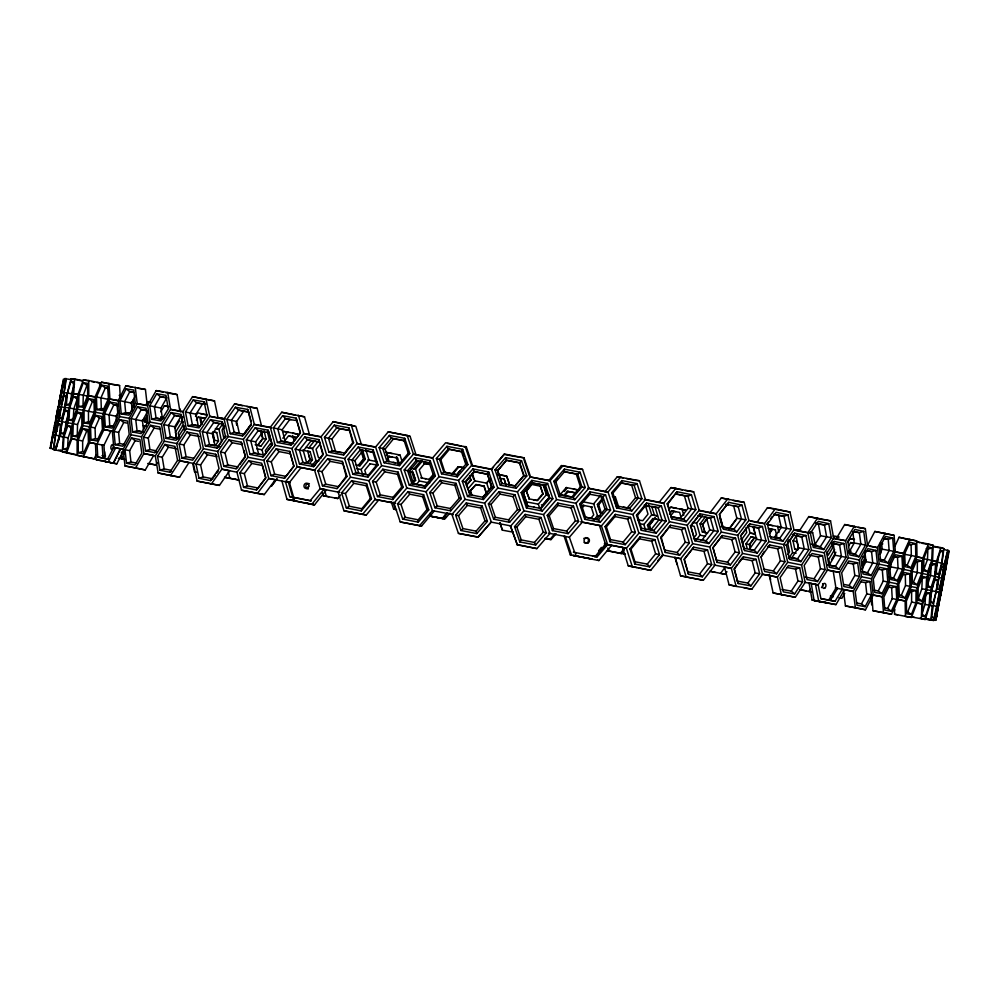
<?xml version="1.0" encoding="UTF-8"?>
<svg xmlns="http://www.w3.org/2000/svg" width="999" height="999" viewBox="0 0 999 999"><rect width="100%" height="100%" fill="white"/><g stroke="black" fill="none" stroke-linecap="round" stroke-linejoin="round"><path stroke-width="1.5" d="M58.017 406.705L50.487 448.476L61.401 392.682L64.685 378.646L66.221 378.546C63.324 402.46 56.244 425.549 53.347 449.475L55.694 450.149C62.925 426.735 63.936 402.122 71.166 378.708L74.575 378.971L73.689 393.693L68.906 407.929L67.994 422.777L63.237 436.9L62.3 451.86L66.571 452.909L71.841 438.761L72.315 423.588L77.597 409.315L78.047 394.255L83.367 379.87L88.749 380.519L88.774 395.791L82.942 410.202L82.942 425.599L77.135 439.885L77.11 455.394L94.268 458.853L96.154 454.57M78.234 440.122L78.247 452.684L83.329 453.833L88.436 442.245L88.087 429.545L82.967 428.546L78.234 440.122L82.642 440.971L86.638 431.231L82.967 428.546M82.642 440.971L82.667 451.56L78.247 452.684M337.013 488.623L346.216 476.311L342.32 461.438L327.772 458.653L317.957 470.829L322.477 485.776L337.013 488.623L347.028 476.461L342.32 461.438M916.046 590.484L911.637 591.595L911.587 602.047L907.729 611.838L911.4 614.522L915.946 602.897L916.046 590.484L911.25 589.547L906.355 601.186L906.58 613.736L911.4 614.522M921.777 560.789L917.369 561.913L917.307 572.452L913.461 582.155L917.132 584.815L921.665 573.301L921.777 560.789L917.032 559.665L912.137 571.203L912.362 583.853L917.132 584.815M343.569 455.02L352.747 442.757L348.863 427.834L334.303 425.137L324.475 437.35L329.021 452.26L343.569 455.02L353.584 442.807L348.863 427.834M894.904 546.341L899.063 537.275L916.72 540.909L917.007 556.68L910.913 570.928L911.225 586.588L905.119 600.961L905.444 616.495L911.4 617.432L916.982 603.084L917.132 587.762L922.689 573.526L922.864 558.091L928.396 543.968L933.228 545.317L932.579 560.526L927.572 574.625L926.947 589.722L921.902 603.945L921.303 618.93L925.274 619.48L929.794 605.282L930.856 590.521L935.364 576.448L936.45 561.563L940.933 547.614L943.818 548.576C941.57 571.89 934.102 594.23 931.692 617.494L934.102 617.732C939.335 595.329 942.069 572.452 947.701 550.124L948.738 550.724C944.992 567.619 943.331 588.836 937.487 603.708L941.882 580.968L942.756 581.243L942.332 583.928M72.877 436.051L73.227 423.763L77.547 412.212L81.856 412.949L81.831 425.387L77.16 436.95L72.877 436.051L78.434 435.202M78.646 406.581L78.971 394.393L83.304 382.742L87.662 383.291L87.65 395.629L82.967 407.28L78.646 406.581L84.203 405.694M83.017 405.507L83.279 395.217L86.938 385.427L83.304 382.742M77.26 434.952L77.535 424.587L81.181 414.872L77.547 412.212M926.585 577.322L926.098 589.56L922.002 601.061L918.019 600.349L918.168 587.974L922.626 576.448L926.585 577.322L922.227 578.421L921.852 588.736L918.368 598.413L922.002 601.061M932.242 547.989L927.884 549.1L927.497 559.49L924.025 569.093L927.659 571.728L931.755 560.314L932.242 547.989L928.333 546.928L923.888 558.341L923.713 570.816L927.659 571.728M590.097 491.833L590.009 494.143L581.293 504.395L585.539 517.207L584.765 519.28L600.237 522.29L610.576 510.102L605.556 494.892L590.097 491.833L579.645 504.02L584.765 519.28M63.237 449.188L63.961 437.062L67.845 425.624L71.341 426.298L70.929 438.561L66.696 450.012L63.237 449.188L67.557 448.089L68.157 437.874L71.441 428.246L67.845 425.624M68.931 420.067L69.643 408.042L73.539 396.516L77.073 397.003L76.673 409.165L72.427 420.704L68.931 420.067L73.252 418.993L73.826 408.853L77.135 399.15L73.539 396.516M935.564 564.235L931.268 565.322L930.581 575.486L927.459 585.077L931.043 587.674L934.714 576.286L935.564 564.235L932.429 563.411L928.408 574.812L927.871 587.025L931.043 587.674M929.969 593.206L929.132 605.182L925.436 616.658L922.239 616.196L922.751 604.095L926.797 592.594L929.969 593.206L925.673 594.293L924.999 604.37L921.865 614.048L925.436 616.658M641.308 530.319L641.47 528.146L637.462 515.447L645.903 505.219L646.59 503.046L661.375 506.006L666.046 521.053L656.093 533.204L641.308 530.319L636.475 515.209L646.59 503.046M66.384 404.732L67.445 392.982L70.929 381.468L73.689 381.705L72.939 393.594L69.118 405.119L66.384 404.732L70.642 403.671M70.842 401.161L71.516 393.756L74.475 384.066L70.929 381.468M634.765 564.023L634.952 561.763L630.943 549.1L639.385 538.836L640.059 536.75L654.857 539.622L659.527 554.632L649.575 566.833L634.765 564.023L629.932 548.938L640.059 536.75M60.752 433.491L61.838 421.628L65.31 410.214L68.032 410.639L67.258 422.639L63.449 434.066L60.752 433.491L65.01 432.417M65.135 430.981L65.897 422.415L68.382 414.285M932.629 605.544L937.112 606.418L933.84 620.454L930.906 620.192L932.179 605.669L929.619 605.169M937.499 579.832L936.3 591.633L933.029 602.996L930.618 602.584L931.518 590.646L935.126 579.27L937.499 579.832L934.689 580.544M943.031 551.211L941.807 563.099L938.561 574.375L936.188 573.776L937.099 561.738L940.683 550.461L943.031 551.211L940.209 551.935M930.843 595.928L932.841 585.589M936.712 566.096L938.361 557.005M399.388 465.684L399.612 463.561L408.279 453.271L409.765 453.459L404.72 438.286L389.398 435.402L379.145 447.639L384.078 462.749L399.388 465.684L409.765 453.459M392.794 499.55L393.032 497.34L401.698 487.062L397.515 474.3L398.126 472.14L382.817 469.205L372.565 481.406L377.485 496.553L392.794 499.55L403.171 487.337L398.126 472.14M54.083 446.815L55.532 435.139L58.579 423.838L60.514 424.213L59.378 436.039L55.994 447.352L54.083 446.815L56.868 446.116M59.64 418.419L61.064 406.843L64.136 395.454L66.109 395.629L64.985 407.355L61.588 418.756L59.64 418.419L62.425 417.719M930.906 620.192L925.349 619.08L925.861 614.747M64.748 409.578L64.997 407.592L61.064 406.843M58.941 440.047L60.477 432.067M943.543 566.545L941.982 578.159L939.122 589.41L937.499 589.048L938.76 577.285L941.945 566.021L943.543 566.545L940.783 567.245M361.276 510.901L361.825 508.716L370.354 498.476L366.296 485.751L366.596 483.591L351.636 480.681L341.596 492.857L346.328 507.929L361.276 510.901L371.491 498.726L366.596 483.591M367.857 477.147L368.381 475.049L376.923 464.772L372.852 452.097L373.164 449.85L358.204 447.015L348.139 459.215L352.897 474.263L367.857 477.147L378.072 464.947L373.164 449.85M54.358 432.03L58.804 409.34L60.015 409.478L58.529 421.029L55.544 432.317L54.358 432.03L57.093 431.331M61.613 392.669L59.853 403.996L61.064 404.083L64.073 392.707L65.534 381.243L64.286 381.306L61.613 392.669L64.136 393.144M376.398 465.022L376.623 463.686M55.794 420.629L57.23 412.137M55.919 420.666L56.444 417.607M56.943 415.472L62.413 386.538M62.325 386.251L58.716 404.295L63.374 379.183L66.071 379.72M62.887 383.766L63.362 380.994M935.626 620.404L940.996 592.632L935.901 620.242L932.916 619.867M946.24 564.785L948.138 553.334L947.302 552.872L944.53 564.01L942.906 575.611L943.78 575.911L946.24 564.785L943.755 564.298M610.052 541.758L610.526 539.597L606.381 526.848L614.984 516.595L615.359 514.398L630.531 517.382L635.389 532.504L625.224 544.692L610.052 541.758L605.044 526.585L615.359 514.398M616.608 507.942L617.082 505.869L612.936 493.094L621.528 482.854L621.915 480.581L637.075 483.628L641.932 498.776L631.78 510.939L616.608 507.942L611.613 492.732L621.915 480.581M50.937 445.254L55.482 422.028M50.986 442.882C48.701 458.703 58.142 410.552 54.333 425.774M56.394 415.222C54.196 430.731 63.611 382.442 59.74 398.114M50.275 447.852L52.672 434.24L55.045 434.765M948.351 551.823L949.05 551.573L941.208 592.707L942.681 581.605M53.621 429.008L53.372 431.63M940.196 597.964C943.206 580.382 933.391 631.78 936.912 614.984M945.516 570.429L945.878 567.544L945.329 570.167M58.242 406.918L63.049 382.18M123.014 456.755L121.691 456.493L121.241 458.803L124.763 459.44M942.232 587.449L941.72 590.072L943.481 578.658L942.282 578.246M56.955 411.975L57.692 409.503M944.767 573.751L943.68 576.411M939.472 601.173L938.423 603.621M58.679 405.594L59.303 402.809M398.289 464.498L396.466 456.593L397.202 458.853M408.279 453.271L404.096 440.534L404.72 438.286M413.386 481.393L414.51 480.082L411.863 472.052L412.312 470.766M516.183 488.261L515.209 485.889L501.898 483.429L497.702 470.654L506.381 460.377L505.644 457.629L521.54 460.726L526.798 476.036L516.183 488.261L500.287 485.164L495.017 469.855L505.644 457.629M84.053 410.389L88.811 398.726L93.956 399.525L94.318 412.137L89.211 423.813L84.091 422.864L84.053 410.389L94.281 412.412M94.58 401.76L92.47 401.423L88.449 411.238L88.499 421.753L84.091 422.864M902.234 574.15L905.294 574.8L905.544 585.476L901.335 595.267L898.263 594.692M910.002 586.338L905.032 597.976L899.412 596.94L898.8 584.115L904.132 572.477L909.727 573.663L910.002 586.338L905.544 585.476M915.796 556.393L910.838 567.932L905.256 566.708L904.657 553.783L909.977 542.245L915.534 543.618L915.796 556.393L904.083 554.195M424.862 488.186L424.787 485.951L433.566 475.674L429.283 462.862L430.207 460.714L414.622 457.742L404.208 469.967L409.278 485.164L424.862 488.186L435.364 475.961L430.207 460.714M97.84 439.135L95.417 438.648L95.055 427.909L99.438 418.082L101.873 418.519M83.392 456.83L89.735 442.52L89.261 426.798L95.629 412.362L95.142 396.765L101.523 382.217L119.593 385.539L120.342 398.426M96.453 396.965L101.648 385.189L107.642 386.064L108.404 398.851L102.847 410.626L96.878 409.602L96.453 396.965L108.142 399.325M418.256 522.14L418.194 519.817L426.973 509.552L422.689 496.728L423.601 494.667L408.017 491.633L397.614 503.846L402.684 519.08L418.256 522.14L428.758 509.927L423.601 494.667M90.572 427.048L95.754 415.372L101.711 416.421L102.447 429.308L96.903 440.996L90.971 439.785L90.572 427.048L95.055 427.909M671.803 518.868L667.819 504.058L677.06 491.733L691.383 494.655L695.816 509.615L686.138 521.728L671.803 518.868L667.17 503.833L677.06 491.733M888.099 587.05L891.632 587.737L892.219 598.563L887.636 608.441L884.989 607.991M896.752 599.45L891.32 611.188L884.864 610.089L883.853 597.09L889.647 585.339L896.078 586.588L896.752 599.45L892.219 598.563M871.865 596.153L872.964 610.714L891.508 614.21L898.176 599.7L897.377 583.841L904.02 569.442L903.246 553.458L909.864 539.185M889.734 569.53L890.933 566.92L890.721 562.599M902.609 569.143L897.202 580.794L890.771 579.495L889.784 566.408L895.554 554.757L901.947 556.193L902.609 569.143L890.933 566.92M116.384 420.542L116.146 416.233L118.619 410.901M665.297 552.422L661.326 537.562L670.554 525.274L684.902 528.109L689.347 543.031L679.645 555.182L665.297 552.422L660.651 537.425L670.554 525.274M135.265 387.25L137.2 403.621L147.278 405.744L145.429 389.448L125.812 385.776L118.332 400.462L119.78 416.62L112.325 431.193L113.749 447.465L107.542 459.14L97.777 457.018L97.053 444.031L103.958 429.595L102.997 413.648L109.915 399.088L108.941 383.266M104.495 413.911L110.127 402.135L116.933 403.259L118.069 416.321L112.075 428.109L105.307 426.823L104.495 413.911L116.146 416.233M104.82 458.479L103.921 445.342L110.976 430.969L113.736 431.493M878.346 569.18L882.317 570.004L883.216 581.056L878.271 590.946L874.287 590.197M132.293 411.501L131.568 403.097L135.439 395.429M879.557 554.358L882.142 549.15L881.692 543.281M887.824 581.942L881.955 593.693L874.687 592.345L873.301 579.07L879.52 567.32L886.762 568.818L887.824 581.942L883.216 581.056M867.232 545.829L874.837 531.456L894.105 535.352L895.341 551.66L888.173 566.071L889.435 582.267L882.229 596.79L883.516 612.874M893.743 551.298L887.899 562.961L880.656 561.413L879.295 548.064L885.489 536.401L892.706 538.086L893.743 551.298L882.142 549.15M124.9 444.567L119.643 443.519L118.631 432.417L123.751 422.49L126.873 423.064M499.975 478.271L504.145 479.083L506.306 485.639M120.03 400.749L126.111 388.861L133.766 390.06L135.302 403.296L128.859 415.184L121.229 413.836L120.03 400.749L131.568 403.097M103.921 445.342L95.479 443.706L96.154 459.702L116.808 463.848L123.489 450.749M114.011 431.518L120.08 419.717L127.697 421.103L129.208 434.428L122.79 446.228L115.197 444.692L114.011 431.518L118.631 432.417M108.029 462.312L115.672 447.864L120.567 448.788L113.349 463.286L111.026 462.774M861.113 581.83L865.559 582.692L866.782 593.881L861.463 603.858L857.005 603.071M864.909 551.735L865.946 561.65L861.925 569.205M871.428 594.792L865.109 606.643L856.992 605.219L855.219 591.783L861.887 579.919L869.979 581.505L871.428 594.792L866.782 593.881M843.506 590.933L845.441 605.956L865.484 609.777L873.238 595.129L871.478 578.721L879.22 564.185L877.484 547.664L885.201 533.241M877.409 563.811L871.128 575.574L863.036 573.963L861.275 560.439L867.931 548.676L875.986 550.424L877.409 563.811L865.946 561.65M552.447 530.619L553.546 528.571L549.213 515.721L558.016 505.444L557.792 503.109L573.488 506.181L578.633 521.441L568.156 533.653L552.447 530.619L547.24 515.334L557.792 503.109M136.813 463.199L130.981 461.975L129.658 450.649L135.127 440.721L138.599 441.396M135.377 468.181L143.893 453.583L153.671 455.419L145.292 469.967L125.012 465.971L123.114 449.375L131.106 434.79L129.196 418.306L137.2 403.621L147.652 405.394L156.206 390.597L167.682 392.47L177.135 394.58L179.895 411.363L182.892 411.888M131.081 418.643L137.6 406.755L146.054 408.216L147.964 421.703L141.096 433.591L132.667 431.993L131.081 418.643L142.482 420.929L147.253 412.1M146.316 404.12L147.665 401.648L150.2 402.222M559.053 496.628L560.127 494.655L555.806 481.805L553.846 481.331L564.385 469.13L580.082 472.24L585.214 487.512L574.75 499.7L559.053 496.628L553.846 481.331M125 449.75L131.506 437.949L139.922 439.585L141.808 453.159L134.952 464.972L126.561 463.199L125 449.75L129.658 450.649M848.588 546.153L850.574 542.569L853.283 543.019M861.725 563.823L865.196 557.504L862.599 556.98L865.146 557.355L865.596 561.351M865.746 559.727L862.512 565.496L862.861 568.106M162.5 419.405L160.926 408.067L166.683 398.014L160.265 396.603L156.693 393.768L149.738 405.756L151.711 419.268L160.964 420.941L168.269 408.966L165.971 395.317L156.693 393.768M863.735 531.406L854.882 529.42L847.801 541.196L849.937 554.957L858.828 556.818L865.546 545.042L863.735 531.406L859.34 532.679L852.759 531.555L854.245 542.981L848.638 552.872M848.388 563.049L853.271 564.048L854.819 575.449L849.138 585.439L844.242 584.502M833.166 538.436L836.038 539.048L844.679 524.537L865.334 528.646L867.532 545.479L859.277 560.027L861.488 576.748L853.208 591.408L855.444 608.029M859.49 576.361L852.746 588.224L843.83 586.538L841.682 572.852L848.775 560.988L857.666 562.812L859.49 576.361L854.819 575.449M147.153 418.643L145.142 422.177L148.951 422.889M156.319 450.824L149.925 449.55L148.277 438.086L154.108 428.084L160.527 429.27M313.536 466.658L322.814 454.445L318.806 439.597L304.745 436.975L295.192 449.15L299.475 463.948L313.536 466.658L323.314 454.483L318.806 439.597M847.926 542.32L850.049 538.598L854.058 539.248M823.838 602.122L827.06 602.797L812.087 600.024L809.053 583.004L811.225 583.441L814.098 600.524L818.793 601.523L835.963 604.595L844.53 589.797L835.976 588.099L833.203 571.191L827.284 570.042M170.479 475.561L180.032 460.851L188.973 462.512L179.595 477.185L170.479 475.561L158.129 472.977L155.295 455.881L143.893 453.583L141.521 436.788L150.05 422.09L147.652 405.394M143.594 437.187L150.537 425.287L159.79 426.998L162.063 440.734L154.77 452.634L145.554 450.786L143.594 437.187L148.277 438.086M462.674 449.325L461.438 451.461L465.784 464.298L456.943 474.587L457.317 476.835L441.558 473.788L436.376 458.541L446.903 446.303L462.674 449.325L467.907 464.61L457.317 476.835M835.938 552.26L831.505 559.727M144.043 421.216L147.34 415.559M147.715 463.524L155.894 464.972L157.33 462.537M844.717 593.456L841.857 598.314L838.935 597.764M166.096 438.361L170.392 437.1L176.561 438.336L174.688 426.798L180.782 416.733L174.625 415.422L171.129 412.599L163.761 424.587L166.096 438.361L176.124 440.272L183.841 428.284L181.181 414.385L171.129 412.599M450.711 510.839L450.337 508.503L459.19 498.226L454.845 485.377L456.056 483.329L440.297 480.282L429.77 492.507L434.94 507.767L450.711 510.839L461.288 498.626L456.056 483.329M834.627 549.512L828.82 559.24L829.707 564.797M843.905 543.506L839.572 544.805L833.253 543.681L835.052 555.244L829.095 565.209L835.389 566.396L838.948 569.168L846.103 557.305L843.905 543.506L834.227 541.458L832.404 542.544M817.632 518.006L807.816 532.692L799.15 531.218L808.778 516.583L830.531 520.841L833.653 538.161L824.337 552.834L827.484 570.067L818.156 584.84L820.916 598.751L835.039 601.311L842.182 589.36L839.485 572.415L848.288 557.754L845.616 540.721L854.395 526.161M828.171 555.269L832.617 547.814L831.93 543.269M174.875 428.296L179.345 420.966M171.129 470.329L164.186 468.893L162.225 457.23L168.419 447.215L176.786 448.851M828.546 600.349L835.976 588.099M160.802 411.775L164.435 405.781L168.706 406.556M820.966 598.588L830.331 600.324L837.587 588.423M155.295 455.881L164.335 441.171L161.488 424.175L170.554 409.365L167.682 392.47M157.555 456.331L164.91 444.43L174.937 446.378L177.572 460.352L169.88 472.265L159.877 470.192L157.555 456.331L162.225 457.23M182.78 425.549L178.247 432.842L179.008 437.387M188.162 425.911L192.37 424.637L198.227 425.874L196.041 414.21L202.472 404.083L196.628 402.772L193.232 399.925L185.439 411.988L188.162 425.911L198.976 427.897L207.093 415.834L204.071 401.785L193.232 399.925M501.898 483.429L497.589 470.442L495.017 469.855M694.929 540.809L690.858 526.023L700.162 513.811L713.973 516.608L718.169 531.418L708.766 543.518L694.929 540.809L690.521 525.911L700.162 513.811M810.426 589.185L808.94 591.57L811.588 592.057M834.227 541.458L826.722 553.321L829.245 567.245L838.948 569.168M815.634 523.376L818.431 523.976L820.529 535.739L814.235 545.704L820.254 546.778L823.713 549.537L831.293 537.662L828.733 523.626L818.281 521.353L810.376 533.229L813.248 547.39L823.713 549.537M809.54 555.194L818.281 556.955L820.441 568.693L814.06 578.758L805.306 577.085M825.112 569.592L817.519 581.555L807.03 579.557L804.145 565.484L812.062 553.521L822.539 555.644L825.112 569.592L820.441 568.693M193.581 458.204L186.101 456.718L183.841 444.93L190.372 434.84L199.388 436.538M688.461 574.188L684.39 559.365L693.693 547.177L707.529 549.875L711.725 564.635L702.309 576.798L688.461 574.188L684.04 559.34L693.693 547.177M195.504 416.408L197.765 412.887L206.98 414.897L200.787 413.798M194.118 463.548L180.032 460.851L176.736 443.556L186.301 428.746L182.979 411.551L192.57 396.64L214.51 400.886L218.119 418.144L209.74 416.308L205.969 398.926M196.328 420.229L198.501 416.858M797.052 534.74L793.031 540.821L794.767 549.188L797.477 549.737M179.183 444.031L186.963 432.043L197.777 434.053L200.774 448.189L192.67 460.177L181.893 458.029L179.183 444.031L183.841 444.93M205.369 445.866L209.465 444.53L214.997 445.641L212.537 433.791L219.28 423.663L213.774 422.465L210.489 419.642L202.298 431.705L205.369 445.866L216.908 448.076L219.093 446.366M787.861 554.507L789.535 551.972L787.786 543.618M788.76 557.192L791.82 557.792L798.451 547.752L796.066 535.889L801.76 536.875L805.918 535.501L808.853 549.675L800.861 561.638L789.622 559.428L786.4 545.129L794.704 533.166L805.918 535.501M787.2 567.519L795.516 569.13L797.989 580.993L791.258 591.133L781.867 589.398M793.893 534.415L790.009 540.272L792.582 552.547L788.711 558.379M802.609 581.905L794.617 593.943L783.353 591.883L780.107 577.647L788.423 565.621L799.675 567.807L802.609 581.905L797.989 580.993M762.15 574.138L769.28 575.486L773.151 592.956L795.329 597.265L805.169 582.392L801.573 564.984L811.4 550.199L807.816 532.692L793.968 529.782L789.972 512.012L775.249 508.866L767.469 507.679L756.942 522.415L750.923 521.178M212.75 478.846L203.147 476.898L200.599 464.91L207.455 454.82L217.07 456.705L215.684 454.283L204.158 452.048L195.991 464.036L199.038 478.271L210.552 480.631L215.222 475.299M211.313 484.016L221.84 469.193L229.72 470.641L219.405 485.414L197.09 481.081L193.356 463.511L203.421 448.701L199.663 431.218L209.74 416.308L224.026 418.881L234.578 403.883L257.155 408.329L261.551 426.024L254.333 424.388L249.75 406.556M215.971 444.792L218.519 441.046L216.771 432.642L213.411 431.943M217.682 447.427L221.603 441.67L218.968 429.333L222.889 423.601M251.036 425.112L244.43 434.24L239.348 433.441L236.626 421.478L243.669 411.301L248.776 412.2M787.699 541.745L789.185 539.572M224.613 426.248L222.04 429.97L223.851 438.386M519.83 541.945L521.228 539.91L516.858 527.047L525.711 516.758L525.174 514.41L541.021 517.482L546.241 532.779L535.676 545.004L519.83 541.945L514.56 526.635L525.174 514.41M769.73 545.004L761.051 557.042L764.61 571.478L776.573 573.763L784.952 561.725L781.68 547.402L769.73 545.004L767.669 546.803L777.634 548.788L780.381 560.839L773.351 570.966L763.373 569.055M213.661 441.758L214.648 440.322L212.824 431.918M227.847 464.96L225.012 452.872L232.18 442.719L242.407 444.655L241.271 442.232L229.033 439.922L220.479 451.985L223.876 466.358L236.101 468.768L238.049 466.97L227.847 464.96L223.876 466.358M773.788 514.41L778.583 515.422L781.243 527.46L774.312 537.512L779.645 538.449L782.879 541.183L791.245 529.22L787.974 514.835L776.061 512.3L767.394 524.263L770.941 538.761L782.879 541.183M793.968 529.782L783.666 544.567L787.687 562.262L777.372 577.135L781.405 594.73M216.908 448.076L225.399 436.014L222.04 421.74L210.489 419.642M210.552 480.631L219.031 468.631L215.684 454.283M224.663 438.374L226.186 436.213L225.399 436.014M244.43 434.24L242.495 435.964L230.245 433.691L226.835 419.393L235.402 407.255L247.677 409.428L250.2 417.594M216.808 473.051L218.319 470.904M756.743 538.036L750.986 536.888L745.991 543.843L747.115 548.239M769.717 532.517L772.04 529.22L768.431 528.446L775.511 529.845M257.405 493.419L268.781 478.496L275.399 479.707L264.273 494.567L257.405 493.419L241.496 490.184L236.95 472.19L221.84 469.193L217.67 451.448L228.209 436.538L224.026 418.881M250.037 454.433L253.858 453.022L258.591 453.983L255.619 441.845L262.949 431.668L268.993 432.604L272.277 444.88L262.937 456.918L250.037 454.433L246.316 439.935L255.232 427.797L268.144 430.182L268.993 432.604M764.297 551.473L761.051 557.042M768.306 522.065L766.757 524.238L767.394 524.263M526.436 507.917L527.822 505.956L523.451 493.094L521.178 492.594L531.793 480.382L547.627 483.479L552.847 498.776L542.282 511.001L526.436 507.917L521.178 492.594M762.412 526.485L758.516 527.959L753.571 527.122L756.505 539.273L749.262 549.375L754.183 550.299L757.279 553.046L766.021 541.008L762.412 526.485L749.812 523.901L740.471 535.939M769.317 533.828L772.04 530.032M738.998 562.2L741.633 558.678L752.172 560.726L755.194 572.889L747.839 583.079L737.299 581.106L736.85 579.358M264.435 472.652L265.846 477.884L258.179 488.036L247.452 485.876L244.343 473.626L251.81 463.474L262.562 465.559L264.086 471.341M741.77 539.373L746.753 532.442L745.691 528.021M744.03 587.849L751.785 589.285L762.574 574.325L758.141 556.468L768.905 541.595L764.497 523.663L775.249 508.866M239.772 464.585L245.429 456.818L241.271 442.232M261.126 431.518L262.924 438.536L257.829 445.354L261.101 445.954L266.096 439.098L264.061 430.806M741.633 558.678L743.431 556.855L756.056 559.315L759.677 573.776L750.923 585.876L738.261 583.528L737.299 581.106M242.495 435.964L251.361 423.838L247.677 409.428M770.616 518.806L772.302 516.483M236.101 468.768L244.942 456.705M277.435 442.507L281.094 441.083L285.364 442.033L282.155 429.795L289.747 419.568L296.765 420.579L300.287 432.954L290.959 445.054L277.435 442.507L273.414 427.884L282.667 415.709L296.204 418.156L300.449 432.879L290.959 445.054M284.465 478.309L293.806 466.158L289.71 451.398L276.211 448.838L266.958 460.964L270.979 475.649L284.465 478.309L293.956 466.183L289.71 451.398M236.95 472.19L247.914 457.28L243.344 439.373L254.333 424.388L270.304 427.31L281.706 412.262L304.508 416.808L309.578 434.877L320.804 436.963M736.5 578.021L734.09 568.868L737.312 564.472M239.897 472.777L248.813 460.714L261.701 463.211L265.659 477.884L256.481 489.947L243.606 487.35L239.897 472.777L244.343 473.626M243.581 434.602L250.986 424.575M263.399 455.207L262.025 449.812L269.43 439.785L267.382 431.668M729.095 529.208L736.538 519.105M750.386 547.589L749.612 544.592L754.22 538.336M723.938 527.31L729.357 528.396L736.862 518.294L733.691 505.993L727.185 504.37L719.405 514.51L723.538 529.208L736.787 531.868L745.866 519.83L741.97 505.119L728.746 502.36L727.185 504.37M743.431 556.855L734.39 568.955L738.261 583.528M725.174 567.157L720.529 573.414L725.074 574.225L726.96 571.74M285.889 476.373L274.638 474.163L271.291 461.8L279.033 451.598L290.297 453.746M749.812 523.901L740.783 535.939L744.642 550.561L757.279 553.046M720.779 537.462L731.83 539.66L735.102 551.972L727.472 562.162L716.42 560.039L712.986 547.652L722.314 535.539L735.564 538.174L739.485 552.822L730.381 564.922L717.12 562.387L716.42 560.039M277.135 478.546L271.516 486.038L276.411 479.408M698.938 510.551L709.964 512.787L721.29 497.964L744.13 502.285L748.913 520.454L737.724 535.327L742.532 553.421L731.33 568.381L736.151 586.388L744.305 587.649M705.244 517.07L700.062 523.838L702.347 531.992L707.554 533.029M258.054 444.705L262.7 438.549L266.096 439.098M262.937 456.918L272.115 444.792L268.144 430.182M299.475 463.948L302.947 462.437L306.768 463.224L303.346 450.861L311.176 440.634L319.905 442.27M488.761 472.015L487.225 474.038L491.845 487.05L483.104 497.315L469.518 494.63L467.532 496.466L462.287 481.168L472.889 468.931L488.761 472.015L494.03 487.325L483.404 499.55L467.532 496.466M282.817 438.236L287.5 432.043L298.276 434.278L292.869 433.154M315.359 470.329L301.124 467.594L289.423 482.505L268.781 478.496L263.848 460.364L275.237 445.379L270.304 427.31M693.456 538.386L701.985 540.072L709.765 529.907L706.355 517.519L698.888 515.846M284.303 441.446L288.511 435.889L292.133 436.638M693.731 538.061L696.465 534.49L695.279 530.107L694.18 526.336L690.334 525.624M696.166 540.097L699.962 535.152L696.59 523.189L702.509 515.472M722.314 535.539L712.961 547.639L717.12 562.387M692.444 549.138L703.983 551.373L707.492 563.786L699.587 574.025L688.049 571.84M341.546 452.622L335.577 451.498L331.955 439.048L339.997 428.783L349.038 430.457M707.105 518.731L702.697 524.413L705.044 532.554M728.746 502.36L719.405 514.41L723.538 529.208M686.188 577.06L680.706 558.703L675.262 557.554L680.519 575.761L686.188 577.06L703.321 580.269L714.922 565.247L709.765 547.015L721.353 532.055L716.208 513.761L727.784 498.876M487.412 521.366L485.002 520.866L480.631 507.992L482.142 506.043L466.271 502.959L455.669 515.184L460.914 530.494L476.785 533.591L487.412 521.366L482.142 506.043M669.455 514.073L671.902 510.939L675.711 511.638M320.467 443.681L316.046 449.288L318.381 457.467L321.091 458.066M309.665 463.424L312.437 459.877L310.152 451.698L302.622 450.174M306.918 488.499L308.841 486.038M368.856 445.979L361.401 444.567L355.794 426.211L333.216 421.628L321.104 436.725L326.685 455.132L314.585 470.179L320.155 488.636L310.152 500.736L289.797 496.665L285.464 481.793L297.215 466.808L291.945 448.539L303.708 433.491L298.426 415.272M312.125 465.484L315.959 460.576L312.55 448.576L318.281 441.258M671.191 516.733L680.032 518.506L688.036 508.341L684.427 495.829L675.649 494.043M702.547 524.425L706.368 519.555M337.862 486.55L325.749 484.178L321.978 471.615L330.182 461.363L342.307 463.686M352.897 474.263L355.931 472.639L358.728 473.226L354.932 460.676L363.161 450.424L360.377 449.725L358.204 447.015M656.643 519.28L652.797 518.556L647.477 525.162L648.813 529.47M669.58 527.335L681.543 529.695L685.252 542.232L677.122 552.472L665.172 550.162M307.155 462.962L309.952 459.428L308.716 455.044M668.868 509.602L670.804 507.167L676.435 508.204M281.943 481.093L287 499.4L311.738 504.383L314.56 504.82L326.473 489.847L320.155 488.648L339.86 492.42M644.218 499.525L658.978 502.485L670.953 487.574L693.681 491.808L699.138 510.289L687.2 525.249L692.669 543.668L680.706 558.703L662.362 555.082M307.28 463.111L310.165 459.503L307.592 451.261L310.152 451.698M656.093 533.204L653.796 530.556L650.761 530.007L658.953 519.817L655.169 507.242L644.243 505.057M314.61 440.671L308.791 447.939L312.55 448.576L305.981 447.377M671.615 514.572L674.113 511.451L679.62 512.362L680.731 516.108M360.989 450.824L363.524 458.916L358.129 465.447L360.015 465.759L365.309 459.203L362.862 451.098M322.215 492.707L323.127 495.679L337.712 498.526L340.634 494.892M384.078 462.749L386.863 461.113L389.098 461.675L385.164 449.063L393.556 438.786L404.92 440.934M361.825 508.716L349.375 506.256L345.429 493.568L353.833 483.329L366.296 485.751M645.679 530.407L643.868 524.475L651.673 514.785L648.488 504.433M311.738 504.383L323.901 489.385M370.117 463.711L364.772 470.254L366.109 474.55M639.385 538.836L651.723 541.233L655.619 553.846L647.29 564.11L634.952 561.763M362.962 475.462L361.139 469.53L368.968 459.927L365.771 449.525M615.958 505.769L627.185 507.992L635.564 497.789L631.63 485.127L620.416 482.879M610.377 545.079L622.502 547.415L628.259 565.884L650.686 570.367L662.961 555.294L657.205 536.75L669.48 521.728L663.723 503.146L675.973 488.174M657.817 560.701L662.724 554.682M387.063 459.528L389.56 456.468L397.552 458.066L399.637 464.685M425.05 486.051L413.511 483.816L409.465 471.128L417.969 460.864L416.296 460.377L414.622 457.742M601.947 499.013L597.377 504.507L599.962 512.537L601.261 512.849L598.626 504.82L597.377 504.507M624.275 548.538L620.354 553.334L621.203 553.471L624.175 549.887M395.691 503.371L378.658 500.037L366.308 515.022L343.956 510.801L338.112 492.17L350.512 477.135L344.667 458.553L357.068 443.469L351.211 424.95M393.032 497.34L380.294 494.842L376.186 482.117L384.752 471.84L397.515 474.3M345.03 452.46L350.936 445.292M581.406 507.317L583.091 505.294L592.282 507.117L591.171 506.843L593.731 514.86L590.871 518.306M649.85 524.313L655.269 517.707L649.412 525.574L650.761 529.87M386.426 455.082L388.399 452.697L400.037 455.032L401.923 460.951M441.558 473.788L443.806 472.052L457.892 474.9L444.905 472.39L440.784 459.665L449.388 449.388L462.362 451.873L448.289 448.938L446.903 446.303M585.027 517.157L596.478 519.393L604.994 509.165L600.936 496.453L602.897 496.678L605.556 494.892M614.984 516.595L627.622 519.08L631.68 531.78L623.164 542.045L610.526 539.597M428.658 464.26L424.687 463.474L419.255 469.93L421.865 477.972L420.866 477.834L425.899 478.771M564.897 494.318L567.42 491.271L575.549 492.819M598.538 550.849L601.41 547.377M418.194 519.817L405.232 517.27L401.011 504.47L409.715 494.205L422.689 496.728M433.379 474.313L429.008 479.433L429.97 479.57L434.403 474.25M487.587 474.263L474.001 471.478L465.147 481.768L470.042 494.78L465.871 482.005L474.525 471.74L487.587 474.263L491.845 487.05M557.504 478.471L554.745 481.78L555.806 481.805L564.61 471.54L564.385 469.13M600.611 495.454L593.668 503.796L597.464 515.584L593.506 520.342M587.662 488.274L604.882 491.683L617.332 476.71L639.472 480.756L645.466 499.488L632.929 514.51L638.923 533.191L626.385 548.264L632.379 566.895M621.59 553.533L623.101 551.71M359.215 464.972L364.136 459.078L361.8 451.735M412.737 483.691L415.596 480.257L413.037 472.215L408.941 471.403M534.428 507.242L527.185 505.881L523.001 493.106L531.655 482.842L545.504 485.389L547.627 483.479M574.75 499.7L573.189 497.227L558.891 494.542L571.803 497.077L580.419 486.838L585.214 487.512M570.317 554.944L571.64 555.307L565.322 536.463L564.11 536.188L570.317 554.944L598.95 560.539L611.575 545.417L610.227 545.104M362.425 514.473L375.062 499.425L368.993 480.719L381.643 465.634L375.574 446.965L388.224 431.843L407.155 435.402L410.102 436.363L416.096 454.945L413.424 454.158L407.155 435.402M416.358 484.552L419.343 480.994L415.534 469.193L422.49 460.901M457.679 473.514L460.202 470.492M540.334 486.176L543.044 494.168L540.334 486.176L531.743 484.428L526.273 490.859L529.32 498.988L526.273 490.859M594.792 556.905L605.469 544.155L599.437 525.486L580.644 521.853M450.337 508.503L437.212 505.956L432.904 493.119L441.695 482.829L454.845 485.377M466.408 485.526L470.991 480.094L469.605 475.799M486.813 494.168L484.19 486.176L475.999 484.577L470.179 490.971L471.628 495.229M528.946 498.863L537.112 500.449L542.544 493.993M603.221 499.35L598.626 504.82L597.689 504.682L599.15 509.04M419.468 525.736L421.665 525.949L434.353 510.926L432.455 510.651L419.468 525.736L400.224 521.953L393.981 503.134L406.818 488.049L400.574 469.268L413.424 454.158L432.679 457.829L445.679 442.707L466.383 447.077L472.589 465.796L491.62 469.468L493.593 467.157M508.441 484.702L514.985 485.976L523.713 475.711L526.798 476.036M560.214 494.642L566.208 487.537L579.445 490.222M447.739 512.687L442.744 518.593L430.469 516.208L444.892 518.968L449.937 513.074M485.002 520.866L476.123 531.156L462.912 528.571L458.553 515.709L463.249 510.164L467.395 505.419L480.631 507.992M545.529 538.573L549.974 539.448L554.969 533.541M620.754 476.985L608.004 492.02L614.185 510.814L601.435 525.886L607.629 544.642L597.152 556.855L573.364 552.172L574.7 552.534L569.38 537.25L548.339 533.091M592.432 555.806L595.741 556.48L606.031 544.293M452.997 473.826L458.991 466.745L463.449 467.632M444.418 516.146L447.427 512.612M493.668 519.205L495.367 517.27L490.984 504.395L495.691 498.851L499.862 494.105L513.111 496.69L514.922 494.755L520.192 510.064L509.577 522.29L493.668 519.205L488.399 503.883L499.025 491.658L514.922 494.755M517.32 544.83L510.364 525.724L517.32 544.83L536.913 548.613L549.962 533.503L543.518 514.61L556.568 499.512L550.124 480.606L529.732 476.885L548.713 480.606L561.45 465.584L582.554 469.355L588.886 488.236L575.961 503.309L582.305 522.152L569.368 537.25M539.785 508.578L538.324 504.17L546.341 494.73L542.932 484.453M581.58 508.591L584.153 505.556L583.091 505.294M442.232 518.456L446.553 513.386M467.769 489.085L474.787 480.844L472.352 473.501M497.539 462.525L504.395 454.021L524.038 457.842L530.544 476.773L517.432 491.87L523.938 510.801L510.814 525.911L491.158 522.09L478.034 537.2L458.416 533.379L451.935 514.448L465.034 499.35L458.553 480.444L471.64 465.334L465.172 446.441M489.722 479.645L486.388 483.216L490.459 478.546M558.016 505.444L571.103 507.992L575.387 520.816L566.62 531.093L553.546 528.571M552.847 498.776L548.913 498.164L540.222 508.416L542.282 511.001M565.671 494.542L568.244 491.533L576.411 493.081M420.904 460.739L413.848 468.968L415.534 469.193L410.851 468.381M525.711 516.758L538.923 519.318L543.269 532.167L534.428 542.457L521.228 539.91M451.935 514.448L453.246 514.61L432.455 510.651L426.073 491.783L439.061 476.673L432.679 457.829M429.957 516.058L444.343 518.818L446.366 516.471M470.179 490.971L475.999 484.577M526.61 490.996L531.743 484.428M533.429 499.787L537.537 500.574L541.92 495.467M542.657 505.057L548.164 498.638L542.657 505.057L541.358 504.82M564.335 491.446L566.358 489.098M467.657 483.479L470.991 480.094M483.404 499.55L482.729 497.19L491.608 486.9L494.03 487.325M495.367 517.27L508.603 519.842L517.482 509.552L513.111 496.69M549.974 539.448L551.073 539.572L556.131 533.716M452.023 473.751L458.091 466.733L458.991 466.745M563.161 465.522L550.124 480.606L548.713 480.606M504.395 454.021L491.271 469.13L471.64 465.334L472.589 465.796M478.034 537.2L491.296 522.015L484.652 503.159L497.777 488.049L491.62 469.468M256.481 489.947L258.179 488.036M500.287 485.164L501.973 483.316M521.54 460.726L519.455 462.924L506.381 460.377M460.914 530.494L462.912 528.571M538.923 519.318L541.021 517.482M434.94 507.767L437.212 505.956M580.082 472.24L577.684 474.125L576.273 474.088L563.361 471.54L577.684 474.125L581.955 486.963L573.189 497.227L571.803 497.077M794.704 533.166L792.407 534.927L801.76 536.875L804.22 548.801L797.502 558.866L791.82 557.792M571.103 507.992L573.488 506.181M402.684 519.08L405.232 517.27M409.278 485.164L411.813 483.441L424.787 485.951M169.88 472.265L171.653 471.166M377.485 496.553L380.294 494.842M637.075 483.628L634.165 485.389L631.63 485.127M627.622 519.08L630.531 517.382M346.328 507.929L349.375 506.256M154.77 452.634L156.668 451.598M524.038 457.842L513.973 456.281M661.375 506.006L658.229 507.679L655.169 507.242M651.723 541.233L654.857 539.622M691.383 494.655L688.011 496.303L684.427 495.829M322.477 485.776L325.749 484.178M681.543 529.695L684.902 528.109M329.021 452.26L332.267 450.736L344.393 453.034M713.973 516.608L710.414 518.169L706.355 517.519M703.983 551.373L707.529 549.875M741.97 505.119L738.224 506.668L733.691 505.993M270.979 475.649L274.638 474.163M731.83 539.66L735.564 538.174M243.606 487.35L247.452 485.876M514.985 485.976L524.075 475.599L519.705 462.737L506.456 460.152L497.702 470.654M60.777 392.832L61.401 392.682M752.172 560.726L756.056 559.315M787.974 514.835L783.928 516.271L778.583 515.422M777.634 548.788L781.68 547.402M230.245 433.691L234.216 432.342L239.285 433.279M199.038 478.271L203.147 476.898M795.516 569.13L799.675 567.807M828.733 523.626L824.462 524.987L818.431 523.976M181.893 458.029L186.101 456.718M818.281 556.955L822.539 555.644M159.877 470.192L164.186 468.893M502.347 530.144L499.999 522.764L502.347 530.144L513.161 532.167M145.554 450.786L149.925 449.55M853.271 564.048L857.666 562.812M126.561 463.199L130.981 461.975M151.711 419.268L156.069 418.069L162.487 419.218M875.986 550.424L871.553 551.648L866.121 550.661M892.706 538.086L888.261 539.298L884.065 538.561M132.667 431.993L137.075 430.806L142.919 431.905M865.559 582.692L869.979 581.505M115.197 444.692L119.643 443.519M882.317 570.004L886.762 568.818M901.947 556.193L897.502 557.355L893.231 556.58M121.229 413.836L125.674 412.674L128.796 413.224M915.534 543.618L911.088 544.767L908.203 544.255M105.307 426.823L109.753 425.686L112.525 426.198M891.632 587.737L896.078 586.588M90.971 439.785L95.417 438.648M905.294 574.8L909.727 573.663M96.878 409.602L101.311 408.491L103.759 408.903M947.939 554.395L946.353 564.86M475.699 484.577L484.19 486.176M523.001 493.106L532.317 482.817L531.793 480.382M458.416 533.379L477.122 536.8M474.787 480.844L486.713 483.166L489.148 490.509M531.655 482.842L545.504 485.389L549.85 498.251L541.021 508.528L533.716 507.155M580.257 469.318L582.554 469.355M352.747 442.757L353.584 442.807M64.448 392.719L66.896 392.919M59.203 406.655L60.689 406.793M926.061 618.943L925.024 618.856L933.84 620.454M635.501 480.369L639.472 480.756M937.974 606.505L936.85 606.368M920.229 618.006L921.365 618.119M424.687 463.474L423.688 463.374L429.071 464.435M604.882 491.683L608.004 492.02L588.886 488.236M400.224 521.953L421.665 525.949M809.165 533.091L810.376 533.229M398.002 454.795L400.037 455.032M96.94 382.467L99.688 382.817L99.688 387.375M86.938 385.427L88.137 385.577M635.564 497.789L641.932 498.776M388.399 452.697L386.126 452.41L392.058 453.596M693.681 491.808L685.289 490.509M396.141 457.879L397.552 458.066M389.56 456.468L388.099 456.268L392.108 457.08M78.047 394.255L73.689 393.693L77.822 394.53M658.978 502.485L663.723 503.146L645.466 499.488M785.476 544.992L786.4 545.129M912.312 616.995L914.21 617.257M112.3 384.503L119.593 385.539M411.863 472.052L413.037 472.215M107.792 388.299L105.332 387.937L101.648 385.189M737.187 501.286L744.13 502.285M376.923 464.772L378.072 464.947M627.185 507.992L629.707 508.366L631.78 510.939M604.994 509.165L610.576 510.102M65.534 407.43L68.906 407.929M343.956 510.801L366.308 515.022M465.784 464.298L467.907 464.61M688.036 508.341L695.816 509.615M95.142 396.765L88.774 395.791L95.592 397.19M137.675 388.249L145.429 389.448M709.964 512.787L716.208 513.761L699.138 510.289M789.972 512.012L776.136 509.527M365.309 459.203L363.524 458.916L364.136 459.078M629.932 548.938L630.943 549.1M132.917 392.157L129.77 391.658L126.111 388.861M296.666 501.111L291.159 500.112M311.676 504.195L313.511 504.495L306.456 503.071M607.829 548.076L609.527 551.161M287 499.4L289.897 499.862M894.405 606.543L894.555 614.285L897.577 614.772M736.862 518.294L745.866 519.83M680.032 518.506L683.603 519.08L686.138 521.728M310.389 500.686L311.338 500.836L289.797 496.665M624.2 554.045L625.362 554.233L607.317 550.711L608.503 550.899M165.921 392.732L177.135 394.58M118.332 400.462L109.915 399.088L119.006 400.974M287.5 432.043L283.154 431.331L288.636 432.467M821.365 519.343L830.531 520.841M932.179 605.669L929.794 605.282M292.695 435.489L293.107 436.963L295.904 437.425L289.36 436.188M77.597 409.315L82.942 410.202M756.942 522.415L764.497 523.663L748.913 520.454M433.566 475.674L435.364 475.961M658.953 519.817L666.046 521.053M905.768 611.513L907.729 611.838M116.608 405.357L113.811 404.895L110.127 402.135M835.813 536.563L838.785 537.062M166.708 397.677L160.265 396.603L154.408 406.68L156.069 418.069L161.214 419.13M781.243 527.46L791.245 529.22M204.033 399.088L192.57 396.64M858.228 527.447L865.334 528.646M729.357 528.396L733.865 529.158L736.787 531.868M378.658 500.037L375.062 499.425L393.981 503.134M241.496 490.184L264.273 494.567M872.964 610.714L891.508 614.21M207.904 399.75L214.51 400.886M800.549 530.332L797.002 529.72L800.012 530.357M810.264 532.242L812.662 532.654L815.184 544.942L811.363 544.155M596.478 519.393L598.426 519.73L600.237 522.29M177.572 460.352L178.958 460.589M820.529 535.739L831.293 537.662M95.629 412.362L102.997 413.648M81.181 414.872L82.368 415.072M709.765 529.907L718.169 531.418M120.554 456.306L121.691 456.493M118.219 458.179L124.363 459.24M224.588 418.768L220.292 418.019L225.287 419.093M894.105 535.352L874.837 531.456M147.09 410.577L141.221 409.553L137.6 406.755M781.83 527.322L767.557 524.6L772.876 525.749M836.038 539.048L845.616 540.721L833.653 538.161M121.391 451.898L122.153 458.991L125.1 459.503M197.09 481.081L219.405 485.414M845.441 605.956L855.281 607.667M246.778 406.493L249.713 407.018M251.199 407.28L257.155 408.329M182.979 411.551L170.554 409.365L178.559 411.076M854.245 542.981L865.546 545.042M813.386 544.443L816.395 544.967M916.982 603.084L921.902 603.945L916.383 602.847M248.788 411.925L238.549 410.102L235.402 407.255M907.179 539.21L916.72 540.909M183.017 416.92L174.625 415.422L168.431 425.512L170.392 437.1L178.771 438.686M870.154 546.353L877.484 547.664L867.532 545.479M119.78 416.62L129.196 418.306M756.505 539.273L766.021 541.008M514.56 526.635L516.858 527.047M158.129 472.977L179.595 477.185M826.398 602.684L812.087 600.024M294.967 415.084L281.706 412.262M928.396 543.968L917.357 541.982L919.842 542.657M219.505 418.394L223.639 419.143M216.046 428.808L218.968 429.333L215.372 428.583M312.437 459.877L310.165 459.503M814.098 600.524L821.153 601.748M827.959 603.021L835.963 604.595M297.677 415.584L304.508 416.808M291.096 419.543L285.477 418.531L282.667 415.709M922.152 543.306L933.228 545.317M894.055 551.785L903.246 553.458L895.341 551.66M150.05 422.09L161.488 424.175M755.207 533.978L750.062 533.041L742.719 543.219L744.068 548.613M849.949 553.109L855.206 554.07L858.828 556.818M798.451 547.752L808.853 549.675M58.891 421.091L61.289 421.528M346.216 476.311L347.028 476.461M455.669 515.184L458.553 515.709M196.903 472.215L194.468 471.765L192.732 463.573M898.176 599.7L905.119 600.961L896.977 599.35M107.43 461.838L105.02 461.401L113.249 463.199L120.417 448.726L122.902 449.2M125.012 465.971L135.14 467.807M339.76 423.251L354.333 425.936M932.604 546.091L940.933 547.614M262.837 426.248L271.865 427.909M675.474 508.204L685.501 510.039L679.782 508.991M199.875 426.011L192.37 424.637L190.085 412.924L196.628 402.772L205.682 404.333L204.071 401.785M214.136 432.155L216.771 432.642M835.052 555.244L846.103 557.305M794.767 549.188L798.014 549.787M88.499 421.753L90.597 422.14M701.985 540.072L706.031 540.809L708.766 543.518M234.915 479.308L224.5 477.272L229.857 478.384L228.296 471.603M96.154 459.702L101.448 460.664M773.151 592.956L795.329 597.265M348.838 430.169L336.7 427.922L334.303 425.137M932.729 546.528L943.818 548.576M263.574 431.605L258.229 430.619L255.232 427.797M160.764 417.095L163.649 417.632M917.369 557.08L922.864 558.091L917.007 556.68M923.076 558.666L931.755 560.314M692.444 522.427L696.59 523.189M186.301 428.746L199.663 431.218M880.032 559.465L884.215 560.239L887.899 562.961M792.582 552.547L796.128 553.209M397.614 503.846L401.011 504.47M873.238 595.129L882.229 596.79L873.251 594.992M229.67 478.221L238.736 480.019L234.877 479.183M97.777 457.018L108.978 459.228M806.305 590.871L799.912 589.685L810.963 591.833M713.873 564.934L731.33 568.381L724.462 566.957L729.083 584.84L736.763 586.263M943.58 549.363L948.738 550.724M321.104 436.725L303.708 433.491L309.578 434.877M319.093 441.945L307.367 439.747L304.745 436.975M644.692 505.981L647.377 506.481M932.292 560.789L936.45 561.563L932.579 560.526M228.209 436.538L243.344 439.373M904.245 564.71L907.142 565.247L910.838 567.932M218.519 441.046L213.986 440.222L212.287 432.592M741.358 539.373L742.532 539.585M67.994 422.777L72.315 423.588M401.698 487.062L403.171 487.337M341.596 492.857L345.429 493.568M835.264 587.924L837.999 588.436M842.182 589.348L853.208 591.408L843.306 589.422M66.571 452.909L94.268 458.853M830.519 595.991L833.353 596.528M590.496 558.691L573.251 555.394L575.574 555.943L575.749 552.609M680.519 575.761L703.321 580.269M410.102 436.363L388.224 431.843M404.096 440.534L391.321 438.124L389.398 435.402M375.574 446.965L357.068 443.469L361.401 444.567M370.354 446.266L374.862 447.115M612.412 496.453L615.384 497.015L618.781 507.317M941.483 563.386L944.242 563.911L942.269 563.249M286.688 442.132L292.357 443.194M293.718 443.593L281.094 441.083L277.734 428.783L285.477 418.531L289.747 419.568M657.367 515.859L651.673 514.785L657.467 515.996M275.237 445.379L291.945 448.539M659.278 519.78L652.797 518.556M911.45 571.341L921.665 573.301M702.347 531.992L706.106 532.704M699.962 535.152L705.431 536.188M805.169 582.392L818.156 584.84L811.151 583.453M323.127 495.679L328.883 496.765M53.347 449.475L77.635 454.982M638.661 567.857L650.686 570.367M447.477 443.456L455.569 445.005M417.432 455.194L432.105 458.004M573.414 489.073L577.934 489.935M366.596 450.911L372.852 452.097M373.976 452.472L360.377 449.725L351.973 460.002L355.931 472.639L364.86 474.413M395.379 462.874L386.863 461.113L382.754 448.414L391.321 438.124L393.556 438.786M583.366 501.835L593.906 503.958M326.685 455.132L344.667 458.553M637.924 519.855L642.732 520.704L648.026 514.098L645.579 506.043M927.621 574.924L934.714 576.286M639.56 523.651L643.868 524.475M219.718 446.541L209.465 444.53L206.905 432.617L213.774 422.465L223.414 424.225L222.04 421.74M862.037 571.778L867.457 572.814L871.128 575.574M889.235 577.26L893.506 578.071L897.202 580.794M82.942 425.599L89.261 426.798M112.325 431.193L103.958 429.595L110.976 430.969M459.19 498.226L461.288 498.626M517.482 509.552L520.192 510.064M77.36 439.822L71.841 438.761L77.135 439.885M96.491 443.806L89.735 442.52L97.053 444.043M195.991 464.036L200.599 464.91M762.574 574.325L777.372 577.135L769.28 575.486M49.95 448.164L55.956 449.525M58.691 450.037L61.414 450.561L60.802 450.237M574.075 555.631L592.27 559.153M628.259 565.884L637.187 567.582M456.918 445.267L460.976 446.041M463.673 446.565L466.383 447.077M67.445 392.982L71.516 393.756M429.283 462.862L416.296 460.377L407.592 470.666L411.813 483.441L413.511 483.816M424.475 462.1L429.533 463.074M393.219 462.337L400.437 463.848M549.313 495.304L546.341 494.73L547.165 494.992L543.643 484.74M381.643 465.634L400.574 469.268M599.962 512.537L602.647 513.061M597.464 515.584L600.399 516.146M264.61 455.082L253.858 453.022L250.749 440.821L258.229 430.619L262.949 431.668M315.447 464.897L302.947 462.437L299.375 449.987L307.367 439.747L311.176 440.634M131.106 434.79L141.521 436.788M164.335 441.171L176.736 443.556M203.421 448.701L217.67 451.448M575.387 520.816L578.633 521.441M631.68 531.78L635.389 532.504M685.252 542.232L689.347 543.031M909.689 591.221L911.637 591.595M64.073 436.963L59.915 436.163L63.237 436.9M604.295 543.906L626.385 548.264L622.502 547.415M391.183 501.723L393.618 509.078L396.603 509.652M893.356 609.64L894.867 609.927L893.356 609.59M504.445 454.42L512.612 456.019M509.602 484.877L506.668 476.073L497.714 474.338M505.157 475.936L497.564 474.463M78.971 394.393L87.675 396.116M439.061 476.673L458.553 480.444M497.777 488.049L517.432 491.87M69.643 408.042L76.786 409.44M538.324 504.17L526.411 501.873L523.001 491.595M362.137 473.838L368.569 475.137M247.914 457.28L263.848 460.364M314.585 470.179L297.215 466.808L301.124 467.594M350.512 477.135L368.993 480.719M406.818 488.049L426.073 491.783M465.034 499.35L484.652 503.159M523.938 510.801L543.518 514.61M56.144 420.616L59.928 421.341M61.838 421.628L65.897 422.415M73.227 423.763L77.535 424.587M735.102 551.972L739.485 552.822M780.381 560.839L784.952 561.725M921.852 588.736L926.098 589.56M932.292 590.846L936.3 591.633M63.961 437.062L68.157 437.874M911.587 602.047L915.946 602.897M924.999 604.37L929.132 605.182M607.629 544.655L611.575 545.417M516.595 544.467L536.913 548.613M575.961 503.309L556.568 499.512M424.937 478.633L429.97 479.57M419.343 480.994L429.682 483.017M585.539 517.207L598.426 519.73L607.08 509.465L602.897 496.678L589.497 494.193M641.021 528.109L653.796 530.556L662.125 520.329L658.229 507.679L652.097 506.456M742.532 553.421L758.141 556.468M787.687 562.262L801.573 564.984M833.203 571.191L839.485 572.415L827.484 570.067M582.305 522.152L601.435 525.886L599.437 525.486M638.923 533.191L657.205 536.75M692.669 543.668L709.765 547.015M220.479 451.985L225.012 452.872M266.958 460.964L271.291 461.8M317.957 470.829L321.978 471.615M372.565 481.406L376.186 482.117M429.77 492.507L432.904 493.119M938.386 592.12L940.871 592.607M86.638 431.231L88.736 431.643M55.532 435.139L59.453 435.901M545.017 538.386L551.073 539.572M561.45 465.584L578.921 469.043M458.091 466.733L464.16 467.919M937.799 562.312L941.807 563.099M623.413 507.117L629.707 508.366L638.211 498.126L634.165 485.389L621.528 482.854M614.185 510.814L632.929 514.51M163.761 424.587L174.688 426.798M938.111 577.41L941.982 578.159M356.843 468.681L361.139 469.53M789.198 557.217L797.502 558.866L800.861 561.638M700.299 539.685L706.031 540.809L713.91 530.631L710.414 518.169L704.695 517.007M741.133 538.449L743.668 548.226L754.183 550.299L761.525 540.172L758.516 527.959L748.001 525.799M113.973 426.523L109.753 425.686L109.053 414.81L113.811 404.895L118.032 405.756M897.377 583.841L889.435 582.267M861.488 576.748L871.478 578.721M547.24 515.334L549.213 515.721M935.876 591.57L938.785 592.145L936.775 591.72M488.399 503.883L490.984 504.395M287.537 482.105L290.259 482.642M102.023 455.569L105.582 456.081M927.472 618.793L930.194 619.33M149.738 405.756L160.926 408.067M671.665 516.695L683.603 519.08L691.72 508.891L688.011 496.303L676.073 493.868M367.832 459.827L376.66 461.588M669.48 521.728L687.2 525.249M369.755 463.698L376.698 465.022M202.298 431.705L212.537 433.791M356.069 464.972L360.015 465.759M315.959 460.576L318.731 461.126M827.297 564.785L835.389 566.396L841.42 556.406L839.572 544.805L831.493 543.094M143.744 432.13L137.075 430.806L135.739 419.555L141.221 409.553L147.889 410.951M911.225 586.588L917.132 587.762M605.044 526.585L606.381 526.848M755.194 572.889L759.677 573.776M707.492 563.786L711.725 564.635M608.766 551.036L621.203 553.471M931.355 617.195L934.102 617.732M122.153 458.991L124.9 459.54M617.332 476.71L623.413 477.934M697.876 515.809L700.799 516.396M721.178 526.748L733.865 529.158L741.483 519.03L738.224 506.668L732.754 505.519M737.724 535.327L721.353 532.055M246.316 439.935L255.619 441.845M256.83 448.763L262.025 449.812M863.024 571.928L867.457 572.814L872.764 562.912L871.553 551.648L867.132 550.686M926.947 589.722L930.856 590.521M655.619 553.846L659.527 554.632M148.701 463.524L155.894 464.972M911.637 616.982L925.274 619.48M314.56 504.82L294.63 500.811L289.423 482.505M626.448 478.546L634.003 480.069M64.685 378.646L71.716 379.657M880.069 543.331L882.829 543.881M185.439 411.988L196.041 414.21M848.725 550.686L851.185 551.173M783.666 544.567L768.905 541.595M104.183 409.078L101.311 408.491L100.936 397.839L105.332 387.937L108.192 388.536M270.966 443.843L272.165 444.08M295.192 449.15L303.346 450.861M255.17 444.755L261.101 445.954M889.972 577.36L893.506 578.071L898.064 568.269L897.502 557.355L893.993 556.568M725.074 574.225L709.864 571.253L715.209 572.34M894.555 614.285L911.4 617.432M670.953 487.574L678.159 489.048M71.166 378.708L82.205 380.969M850.574 542.569L854.307 543.344M226.835 419.393L236.626 421.478M769.43 536.513L779.645 538.449L786.675 528.371L783.928 516.271L773.988 514.16M824.337 552.834L811.4 550.199M129.783 413.524L125.674 412.674L124.65 401.66L129.77 391.658L133.891 392.532M348.139 459.215L354.932 460.676M272.777 444.13L270.404 443.643L265.347 450.474L266.096 453.409M745.991 543.843L749.612 544.592M543.269 532.167L546.241 532.779M123.114 449.375L113.749 447.465L115.672 447.864M679.595 489.348L682.442 489.935M74.575 378.971L82.867 380.681M850.049 538.598L854.482 539.51M814.497 545.591L820.254 546.778L826.623 536.788L824.462 524.987L815.746 523.089M848.288 557.754L859.277 560.027M404.208 469.967L409.465 471.128M911.525 581.755L913.461 582.155M660.651 537.425L661.326 537.562M856.73 607.966L865.484 609.777M725.574 504.308L728.371 504.882M83.367 379.87L88.861 381.019M91.608 381.593L94.356 382.167M838.885 537.012L833.341 535.864L833.778 538.623M273.414 427.884L282.155 429.795M793.031 540.821L797.04 541.645L798.563 548.701M142.982 425.574L146.803 426.361M101.723 444.83L104.071 445.304M830.331 600.324L835.039 601.311M733.241 500.462L735.876 501.011M721.29 497.964L729.295 499.637M88.749 380.519L99.688 382.817M795.142 530.369L797.814 530.931M850.324 553.046L855.206 554.07L860.863 544.155L859.34 532.679L854.47 531.593M750.986 536.888L754.37 537.599L749.325 544.517L750.449 548.913M879.22 564.185L888.173 566.071M182.38 425.574L184.478 426.011M815.871 600.799L817.432 601.123M101.523 382.217L110.951 384.215M810.164 532.13L812.662 532.654M324.475 437.35L331.955 439.048M753.795 533.841L750.062 533.041L748.164 525.499M462.287 481.168L465.871 482.005M147.552 422.565L144.942 422.015L144.468 417.944M830.456 596.078L833.191 596.653M767.469 507.679L773.263 508.916M181.019 421.516L183.317 422.003M647.477 525.162L649.412 525.574L650.262 529.895M426.973 509.552L428.758 509.927M141.421 469.143L145.292 469.967M136.388 468.069L140.135 468.868M379.145 447.639L385.164 449.063M880.231 559.378L884.215 560.239L889.135 550.412L888.261 539.298L884.302 538.374M239.348 433.441L234.216 432.342L231.368 420.317L238.549 410.102L243.669 411.301M125.812 385.776L131.718 387.063M781.717 527.247L777.559 526.348L778.92 532.442M910.913 570.928L904.02 569.442M198.464 417.008L204.82 418.231L200.637 417.482L202.048 424.438M161.001 417.02L163.724 417.607M808.778 516.583L815.147 517.981M700.062 523.838L702.697 524.413M745.803 587.986L751.785 589.285M112.637 462.937L116.808 463.848M816.395 518.256L820.129 519.068M156.206 390.597L163.149 392.12M436.376 458.541L440.784 459.665M334.677 497.864L337.712 498.526M729.083 584.84L736.151 586.388M108.641 462.05L112.787 463.099M103.272 461.063L109.128 462.287M904.857 564.735L907.142 565.247L911.338 555.531L911.088 544.767L908.828 544.205M164.435 405.781L168.769 406.755M82.667 451.56L84.74 452.023M844.679 524.537L855.381 526.96M922.689 573.526L927.572 574.625M579.645 504.02L581.293 504.395M370.354 498.476L371.491 498.726M335.577 451.498L332.267 450.736L328.484 438.199L336.7 427.922L339.997 428.783M671.902 510.939L674.113 511.451M915.434 561.463L917.369 561.913M234.578 403.883L242.395 405.731M119.218 395.367L121.503 395.916M670.804 507.167L674.025 507.929M393.618 509.078L395.504 509.527L393.144 502.147M935.364 576.448L938.286 577.172M636.475 515.209L637.462 515.447M899.063 537.275L901.373 537.849M902.522 538.136L905.818 538.973M55.17 435.052L53.721 434.677M930.007 564.997L931.268 565.322M595.741 556.48L597.152 556.855M611.613 492.732L612.936 493.094M333.216 421.628L338.311 422.989M613.311 496.466L615.384 497.015M926.298 548.663L927.884 549.1M597.514 560.152L598.95 560.539M65.497 451.885L66.771 452.235M567.42 491.271L568.244 491.533M444.905 472.39L443.806 472.052L439.498 459.228L448.289 448.938L449.388 449.388M566.208 487.537L567.37 487.924M667.17 503.833L667.819 504.058M474.525 471.74L472.889 468.931M935.039 571.803L938.561 574.375M930.681 601.273L933.029 602.996M65.31 410.214L68.844 412.812M901.335 595.267L905.032 597.976M58.579 423.838L60.889 425.549M88.811 398.726L92.47 401.423M64.136 395.454L66.446 397.152M95.754 415.372L99.438 418.082M887.636 608.441L891.32 611.188M878.271 590.946L881.955 593.693M120.08 419.717L123.751 422.49M861.463 603.858L865.109 606.643M131.506 437.949L135.127 440.721M849.138 585.439L852.746 588.224M150.537 425.287L154.108 428.084M164.91 444.43L168.419 447.215M814.06 578.758L817.519 581.555M186.963 432.043L190.372 434.84M791.258 591.133L794.617 593.943M204.158 452.048L207.455 454.82M773.351 570.966L776.573 573.763M229.033 439.922L232.18 442.719M747.839 583.079L750.923 585.876M248.813 460.714L251.81 463.474M727.472 562.162L730.381 564.922M276.211 448.838L279.033 451.598M699.587 574.025L702.309 576.798M677.122 552.472L679.645 555.182M327.772 458.653L330.182 461.363M647.29 564.11L649.575 566.833M351.636 480.681L353.833 483.329M623.164 542.045L625.224 544.692M382.817 469.205L384.752 471.84M408.017 491.633L409.715 494.205M566.62 531.093L568.156 533.653M440.297 480.282L441.695 482.829M534.428 542.457L535.676 545.004M466.271 502.959L467.395 505.419M743.668 548.226L744.642 550.561M508.603 519.842L509.577 522.29M483.928 486.188L486.638 494.18M509.702 485.027L506.668 476.073M472.227 474.987L473.738 479.383M523.713 475.711L519.455 462.924M499.025 491.658L499.862 494.105M490.484 483.903L491.92 488.161M464.747 459.203L466.133 463.274M548.913 498.164L544.692 485.389M504.145 479.083L505.394 482.779M470.541 491.008L471.965 495.267M413.549 474.475L415.01 478.846M580.419 486.838L576.273 474.088M523.976 459.577L529.258 475.449M469.63 477.222L470.579 480.094M429.907 513.374L430.869 516.308M462.749 453.071L463.911 456.655M604.957 543.319L605.894 546.278M651.748 506.593L654.57 515.459M613.786 497.939L616.133 505.307M702.984 525.899L704.72 531.805M324.625 490.434L326.386 496.391M682.042 509.228L683.778 515.184M674.924 557.167L677.085 564.647M288.399 482.317L293.694 500.624M293.107 436.963L294.193 440.759L293.344 437.787M719.692 517.694L722.24 526.66M476.123 531.156L476.785 533.591M261.126 432.53L262.7 438.549M753.071 526.56L755.044 534.103M250.524 418.893L251.174 421.466M243.806 450.349L245.105 455.519M775.299 529.67L776.835 536.475M296.204 418.156L296.765 420.579M223.739 425.636L224.375 428.446M236.151 422.502L236.775 425.224M769.417 574.25L770.629 579.72M199.925 418.156L201.261 424.563M815.471 584.328L818.793 601.523M183.604 426.635L184.34 430.494M827.097 551.498L827.671 554.557M176.648 439.235L175.487 432.28L182.105 421.553L181.194 415.959M180.032 408.966L180.494 411.763M143.444 429.495L142.37 419.892M124.113 451.036L124.376 453.871M133.342 399.712L133.966 406.88M132.03 409.503L131.406 401.885M880.194 544.742L880.881 553.234M871.116 597.752L871.677 604.919M102.148 444.992L103.059 458.004M889.972 563.461L890.097 566.208M104.72 451.835L104.92 456.143M308.391 488.873A2.685 2.435 -79.5 0 1 305.881 485.726A2.685 2.435 -79.5 0 1 309.39 483.766M822.602 583.703A2.56 1.661 -78.8 0 1 821.503 587.599M585.651 537.624A2.722 2.66 -77.9 0 1 588.349 541.183A2.722 2.66 -77.9 0 1 584.078 542.407M583.828 538.561A2.722 2.66 -77.9 0 1 584.353 538.086M415.596 480.257L414.51 480.082L415.497 480.294M308.192 487.587A2.697 2.423 -79.5 0 0 306.905 483.216A2.697 2.423 -79.5 0 0 304.071 486.775A2.697 2.423 -79.5 0 0 308.192 487.587M112.875 448.439A2.473 1.174 -79.1 0 0 112.587 444.592A2.473 1.174 -79.1 0 0 110.877 448.039A2.473 1.174 -79.1 0 0 112.875 448.439M825.049 587.899A2.572 1.686 -78.8 0 0 825.124 583.541A2.572 1.686 -78.8 0 0 822.502 586.251A2.572 1.686 -78.8 0 0 825.049 587.899M588.236 542.807A2.735 2.672 -77.9 0 0 587.936 538.086A2.735 2.672 -77.9 0 0 584.078 540.759A2.735 2.672 -77.9 0 0 588.236 542.807"/></g></svg>
